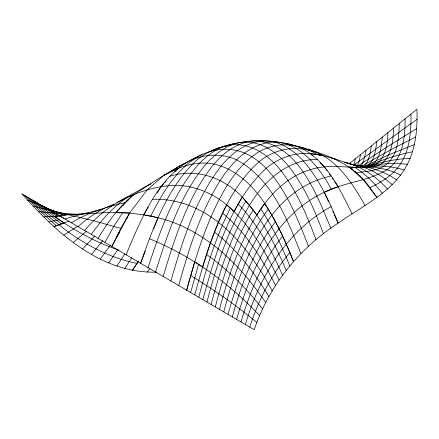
<?xml version="1.0" encoding="UTF-8"?>
<svg xmlns="http://www.w3.org/2000/svg" width="439" height="439" viewBox="0 0 439 439"><rect width="100%" height="100%" fill="white"/><g stroke="black" fill="none" stroke-linecap="round" stroke-linejoin="round"><path stroke-width="0.66" d="M410.97 114.074C411.217 131.009 409.96 149.035 400.637 163.714C393.404 174.892 381.71 182.026 369.973 187.7C353.104 162.99 324.081 153.535 296.512 146.066C280.455 141.402 263.46 139.569 246.822 141.501C227.166 144.019 206.637 149.518 192.403 164.186C166.156 191.53 152.86 228.126 140.612 263.263L145.205 251.24M405.093 118.799C405.126 136.836 403.298 158.66 386.962 169.783C367.767 181.422 344.225 182.152 324.295 192.266C274.6 215.516 250.795 269.573 236.621 319.411M399.292 123.463C398.793 137.341 398.189 153.502 387.352 163.681C378.692 170.919 366.867 171.462 356.144 172.587M156.723 272.131C101.014 273.678 56.631 232.972 21.95 193.862L254.236 329.711C268.833 285.784 299.453 248.265 338.129 223.149C361.045 206.873 388.449 194.307 404.176 169.937C415.492 151.976 417.687 130.048 416.918 109.289L349.148 163.791M393.563 128.073C393.223 142.532 391.012 163.747 373.518 166.968C352.555 169.443 330.979 162.995 310.384 169.63C284.488 177.169 265.875 198.818 252.908 221.481C237.389 248.891 227.539 279.067 219.495 309.396M387.906 132.622C387.895 147.405 383.022 169.503 363.541 166.419M382.314 137.116C381.14 147.427 380.355 162.534 368.447 166.161M376.794 141.556C375.493 150.22 374.862 161.47 366.505 166.463M371.339 145.94C370.247 153.085 369.161 160.822 364.255 166.48L388.806 154.786L414.328 144.667M365.956 150.275L364.606 157.195L362.866 162.644L361.05 166.156M360.633 154.555L359.113 161.201L357.423 165.799M353.845 164.526L355.37 158.786M198.752 297.263C206.725 266.725 216.12 236.319 230.365 208.059C215.395 194.439 195.816 185.329 175.342 185.461C154.737 185.642 134.932 193.105 116.889 202.604M202.845 299.656C215.928 253.056 229.504 202.527 266.072 168.367C278.288 157.996 294.377 152.229 310.439 153.666C326.232 154.835 340.79 161.536 355.936 165.574L353.28 165.662M206.967 302.065C216.153 267.186 227.04 232.165 245.796 201.1C227.786 179.194 197.38 167.061 169.734 176.346C148.991 198.554 137.813 227.259 126.064 254.752M194.691 294.887C208.119 247.821 221.536 195.986 258.939 161.761C271.242 151.609 287.638 146.615 303.475 149.205C333.421 152.75 351.409 181.642 365.067 205.49M211.11 304.49C220.153 270.215 230.974 235.847 249.467 205.359C263.757 181.274 287.726 159.044 317.397 159.538C333.179 174.618 342.607 194.609 352.073 213.914M190.658 292.528L198.565 264.366C182.981 254.313 166.458 245.725 149.309 238.668M215.291 306.932C224.175 273.376 234.936 239.771 253.138 209.979L245.796 201.1M259.701 315.592C240.259 295.195 218.589 276.822 194.658 261.88L186.652 290.184C196.551 253.852 207.779 217.272 227.457 184.879C235.93 171.825 246.038 159.308 259.685 151.4C268.778 146.417 279.215 144.102 289.559 145.029C300.452 145.567 309.539 152.591 317.397 159.538M223.731 311.871C233.548 275.857 245.758 239.442 268.267 209.173C253.029 182.97 225.103 157.184 192.403 164.186C170.118 168.219 152.426 183.365 133.549 194.707C114.376 202.072 97.776 214.869 84.584 230.497M227.995 314.368C243.656 259.422 268.064 189.802 331.291 175.935M232.291 316.881C241.719 283.281 254.06 249.626 275.489 221.679L268.267 209.173M178.717 285.548C188.814 249.286 200.173 212.739 220.137 180.528C230.102 165.454 242.751 150.703 260.349 144.645C292.659 132.962 317.869 164.219 331.368 189.214M170.892 280.971C182.64 240.874 195.146 199.432 221.152 165.969C231.287 153.82 244.721 143.158 260.898 141.221C277.508 139.125 292.72 149.255 303.404 161.053C319.164 179.074 329.272 201.128 338.129 223.149L334.255 214.501M349.801 164.191L350.174 162.962M163.171 276.455C175.079 237.181 187.727 196.491 213.925 164.082C224.17 152.262 237.806 142.154 253.852 140.809C298.004 142.571 316.371 194.252 330.874 228.247M240.978 321.957C250.027 291.359 262.588 261.167 282.694 236.089L275.489 221.679M155.549 271.999C167.594 233.839 180.418 194.225 206.72 163.209C216.998 152.251 230.459 141.934 246.186 142.088C263.411 142.296 278.139 153.403 288.604 166.244C304.496 186.24 314.604 210.018 323.483 233.762M245.368 324.525C259.323 277.102 286.59 230.821 331.22 206.599M148.031 267.598C160.186 230.832 173.224 192.589 199.542 163.27C209.732 152.854 223.028 143.366 238.344 144.821C255.855 145.753 270.457 157.464 280.96 170.672C296.879 191.267 307.064 215.527 315.998 239.776M249.786 327.11C258.538 300.15 271.417 274.216 289.888 252.562L282.694 236.089M153.661 229.098L154.385 227.199M154.874 225.937L158.013 217.711C204.206 229.147 239.957 264.218 265.716 302.669M148.272 207.274L143.641 214.737L158.013 217.711L143.641 214.737L129.587 213.085L120.741 228.39L111.885 246.46L129.587 213.085L147.153 189.84L164.405 174.969L179.749 165.898L194.993 157.941L201.984 154.484L210.111 151.389M150.786 216.043C162.836 192.244 177.361 167.072 201.984 154.484M104.932 242.394L113.822 226.277L122.695 212.663L129.587 213.085L109.196 212.476L81.456 214.002M157.184 192.924L161.102 186.608L163.89 183.639M98.062 238.377C107.731 222.238 118.974 206.774 133.549 194.707L115.896 212.471L122.695 212.663M124.731 268.536L131.7 257.781M138.384 261.161L132.452 270.325L138.345 261.232M116.796 266.116L124.808 253.962M147.301 272.196L149.929 268.295M108.631 262.999L117.712 249.758L118.969 250.153M100.218 259.142L110.469 245.154M150.632 216.828L151.444 215.747M91.285 234.41C101.168 220.416 112.675 207.329 126.909 197.616M116.264 237.351L118.656 234.163M91.548 254.483L102.803 240.567M94.659 236.05L82.598 248.962M164.817 182.651L166.211 181.164M175.024 171.764C190.175 155.494 216.367 150.604 236.572 159.845C271.703 178.508 286.919 218.77 300.934 253.621M169.734 176.346L178.272 168.302L164.405 174.969M86.45 231.15L73.351 242.515M77.972 226.628C88.612 217.179 100.663 209.249 113.981 204.13M149.836 184.468L150.884 183.656L120.379 200.777L122.871 199.778M354.224 164.768L417.05 119.331M358.345 165.629L386.111 147.581L416.644 128.523M171.303 171.353L179.749 165.898L185.692 163.182M77.763 226.277L63.787 235.068M191.53 160.016L194.993 157.941L197.506 157.096M361.923 166.057L390.661 149.82L415.733 136.941M71.442 222.809C87.679 212.635 106.249 207.065 124.758 202.664M354.202 171.918L355.414 171.336M210.693 151.137L217.118 148.36L222.414 147.087M365.846 166.677C380.86 160.246 396.444 155.077 412.451 151.768M172.873 170.167L176.445 168.757M69.428 220.982L53.893 226.562L64.056 222.996C80.853 233.899 98.737 243.261 117.712 249.758M95.071 211.373L102.605 209.024M225.059 146.45L233.361 143.882M367.245 166.524C381.101 161.936 395.534 159.006 410.125 158.303M64.988 219.034L74.29 216.07L98.775 210.067M209.019 151.812C265.469 134.96 292.835 205.864 308.463 246.372M244.907 141.973L246.822 141.501L249.55 141.572M126.778 200.349L128.117 200.047M33.88 200.842L49.278 212.75L64.056 222.996L59.194 219.758L48.806 221.882M352.517 168.861L351.222 169.147L352.484 169.35M369.089 166.134C381.645 163.495 394.617 162.792 407.359 164.34M88.7 212.92L83.492 213.826L58.617 215.308L72.045 214.506M258.785 141.117L261.331 140.782L263.971 141.155M121.905 205.32L123.244 205.167M365.5 166.59L368.776 166.282M365.391 166.606L367.8 166.381M76.04 214.473L80.096 214.117M43.631 216.91L59.825 215.917L64.023 218.134M59.825 215.917L54.271 216.345L59.194 219.758M370.741 166.09C382.001 165.41 393.366 166.688 404.176 169.937M74.043 214.446L80.002 214.38M273.673 141.753L275.577 141.737L278.765 142.488M319.795 155.417L321.156 155.422M353.938 165.552L355.936 165.574L346.349 162.737L344.324 162.49M152.399 199.322C208.794 197.352 248.282 245.62 272.191 290.887M55.462 213.464L64.977 213.908M77.374 214.353L61.926 213.2L52.323 211.625M56.093 213.299L38.363 211.636M359.278 165.909C373.463 166.463 387.813 168.521 400.577 175.145M307.728 149.825L309.693 150.023L316.601 152.3M287.018 143.882L289.548 144.157L295.683 146.039M125.911 218.199L127.217 218.392M307.816 149.699L312.837 151.323M63.814 213.541L56.505 211.938L93.611 220.751L120.741 228.39M351.304 164.312C367.24 166.573 383.373 170.25 396.587 180.028M136.93 263.4C94.16 254.861 58.332 227.287 27.882 197.331M296.298 146.231L303.228 147.784L310.164 150.506L317.101 154.462M51.764 210.813L32.996 206.039M330.304 157.716L335.511 159.127M49.201 209.804L58.903 212.498M118.14 232.725L119.452 233.098M346.349 162.737C362.521 166.858 376.349 176.829 387.461 189.017M63.139 214.528L64.934 215.198M63.606 214.698L64.89 215.181M55.907 211.796L46.1 207.987M63.348 214.907L27.525 200.124M318.489 153.661L323.51 155.735L310.439 153.666L312.837 155.949M309.693 150.023L311.514 150.835M320.015 154.616L321.227 155.159M51.846 210.561L43.022 206.187M59.281 215.615L39.954 204.393M190.636 275.522C213.809 289.564 235.952 305.303 256.897 322.5M57.026 216.142L36.909 202.615M198.565 264.366L202.494 266.95L210.457 242.844L218.523 222.255L226.645 204.87C250.422 224.812 265.974 252.474 279.028 280.164M354.761 167.33C365.555 174.074 374.522 183.288 382.358 193.237M206.462 254.439C227.896 269.546 246.422 288.461 262.648 308.985M61.444 223.95L46.496 212.503L30.873 199.081M214.479 232.127C237.005 249.418 254.324 272.498 268.904 296.638M392.208 184.632C381.107 174.974 367.877 167.001 353.137 164.746L359.947 167.632L349.252 166.952L363.053 179.48L376.914 197.352L369.973 187.7M222.578 213.178C245.999 232.33 262.099 258.697 275.566 285.399M56.357 225.739L41.036 211.944L24.908 195.591M230.365 208.059L234.091 211.532L242.125 197.199C262.034 218.007 275.088 244.139 286.151 270.435M320.031 162.809L324.35 166.924L327.044 170.766M238.103 204.036C257.918 224.159 271.22 249.593 282.557 275.182M253.138 209.979L256.81 214.978L264.651 203.592C276.619 221.662 285.591 241.483 293.477 261.617L289.888 252.562M329.36 174.058L330.128 175.161M332.444 178.453L333.217 179.551M334.37 181.197L338.228 186.685L324.295 192.266L328.443 201.528M260.728 209.024C272.767 226.678 281.86 246.136 289.789 265.919M332.872 211.411L333.7 213.266"/></g></svg>
